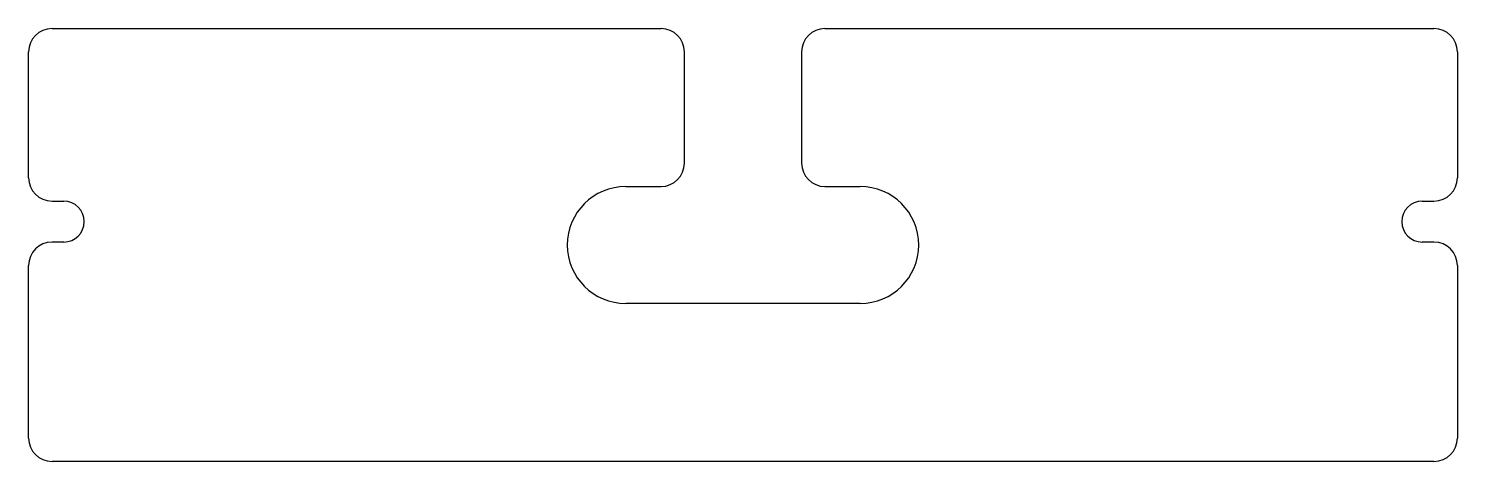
# Model space of a CAD drawing. Header units: millimetres. Extents: x -61 to 61, y -19 to 19.
import ezdxf

# ---------------------------------------------------------------- set-up
doc = ezdxf.new("R2010")
doc.units = ezdxf.units.MM

msp = doc.modelspace()

# ---------------------------------------------------------------- linework, layer by layer
at = {"color": 7, "linetype": 'Continuous', "lineweight": 25}
for p, q in [((-59, 18.5), (-7, 18.5)), ((7, 18.5), (59, 18.5)), ((-61, 5.75), (-61, 16.5)), ((-5, 7), (-5, 16.5)), ((5, 16.5), (5, 7)), ((61, 16.5), (61, 5.75)), ((-10, 5), (-7, 5)), ((7, 5), (10, 5)), ((-59, 3.75), (-58, 3.75)), ((58, 3.75), (59, 3.75)), ((-58, 0.25), (-59, 0.25)), ((59, 0.25), (58, 0.25)), ((-61, -16.5), (-61, -1.75)), ((61, -1.75), (61, -16.5)), ((10, -5), (-10, -5)), ((59, -18.5), (-59, -18.5))]:
    msp.add_line(p, q, dxfattribs=at)
for centre, radius, start, end in [((-59, 16.5), 2, 90, 180), ((-7, 16.5), 2, 0, 90), ((7, 16.5), 2, 90, 180), ((59, 16.5), 2, 0, 90), ((-7, 7), 2, 270, 0), ((7, 7), 2, 180, 270), ((-59, 5.75), 2, 180, 270), ((-10, 0), 5, 90, 270), ((10, 0), 5, 270, 90), ((59, 5.75), 2, 270, 0), ((-58, 2), 1.75, 270, 90), ((58, 2), 1.75, 90, 270), ((-59, -1.75), 2, 90, 180), ((59, -1.75), 2, 0, 90), ((-59, -16.5), 2, 180, 270), ((59, -16.5), 2, 270, 0)]:
    msp.add_arc(centre, radius, start, end, dxfattribs=at)

doc.saveas('drawing.dxf')
